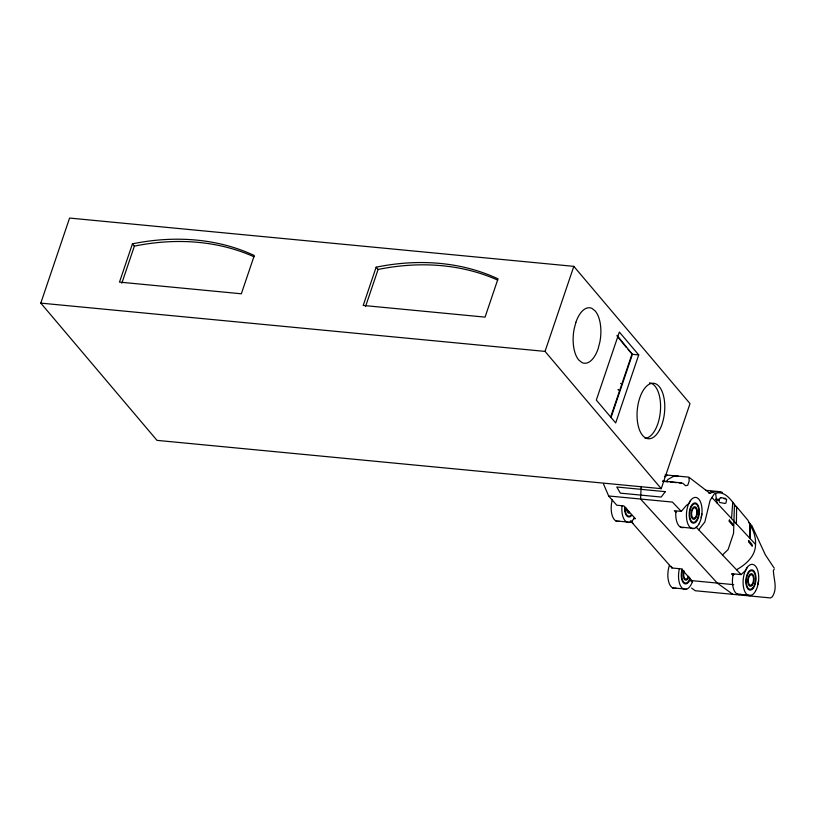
<?xml version="1.0" encoding="UTF-8"?>
<svg xmlns="http://www.w3.org/2000/svg" width="816" height="816" viewBox="0 0 816 816"><rect width="100%" height="100%" fill="white"/><g stroke="black" fill="none" stroke-linecap="round" stroke-linejoin="round"><path stroke-width="1.22" d="M736.399 523.811L736.624 507.338C731.33 500.534 724.822 489.559 714.449 493.731L710.114 500.31L704.82 522.016L698.69 529.788M641.182 486.407L640.56 499.025L717.295 583.083L732.85 594.334M731.534 518.578L732.748 502.279M736.195 506.297L747.986 520.343L753.239 531.073A12.281 4.08 76.4 0 1 755.534 544.384C755.616 556.145 745.824 564.57 736.511 569.741M701.097 517.619L701.913 513.743M757.768 584.552L758.574 580.686M719.008 500.636L719.906 498.188L720.854 497.995M40.8 303.113L69.584 218.066L573.821 266.353L690.01 403.604L661.225 488.662L156.988 440.365L40.8 303.113L545.037 351.4L661.225 488.662M132.447 243.841L119.493 282.112L241.342 293.78L254.296 255.51A231.836 182.162 -40.2 0 0 132.447 243.841L134.375 246.126A231.836 182.162 -40.2 0 1 254.031 256.785M121.829 283.203L134.375 246.126M376.156 267.179L363.202 305.449L485.061 317.118L498.015 278.848A231.836 182.162 -40.2 0 0 376.156 267.179L378.094 269.464A231.836 182.162 -40.2 0 1 497.75 280.123M365.537 306.541L378.094 269.464M545.037 351.4L573.821 266.353M610.909 416.354L631.513 355.48M611 417.608L632.41 354.338L616.967 335.335M638.714 354.919L615.692 422.963L596.323 400.085L619.354 332.051L638.714 354.919L631.513 354.236M690.611 500.392L689.081 503.421L686.297 505.471L681.278 511.397L674.332 510.734L676.005 512.56M747.272 567.334L745.753 570.364L741.112 574.597L731.83 573.709L733.482 575.525M774.231 569.293L773.364 570.476C773.65 579.411 777.852 588.387 772.232 596.884L770.477 597.934L695.232 590.733L691.621 588.101M620.701 383.591L620.558 383.418M722.517 554.962L728.117 549.525L733.553 533.327L734.471 504.288M664.438 476.707L667.498 475.3L664.989 475.065M708.931 493.303L716.805 491.507L722.364 492.354M678.178 476.136L673.771 476.187L668.008 479.42L666.907 480.787L667.825 481.807L662.796 481.328M665.744 474.943L688.857 477.156L689.214 480.95L687.755 485.265L685.542 485.693L682.798 483.245L679.055 482.888M662.531 481.063L681.34 482.868M670.324 482.052L676.556 482.644M705.738 490.314L720.65 491.742M710.563 491.456L713.102 491.691M603.503 484L608.654 495.975L672.455 502.085L681.278 511.397M633.777 518.548L635.429 518.701L623.73 505.889L616.784 505.226L608.654 495.975M615.845 520.914L629.932 522.24M680.411 527.095L694.508 528.431M630.421 520.741L671.945 567.977L681.217 568.864L691.988 580.655M731.819 574.229L734.074 574.444M733.737 584.654L690.346 580.502L692.284 581.839M672.506 587.846L686.603 589.183M737.083 594.038L751.169 595.364M632.41 354.338L628.055 349.534M720.732 497.556L725.761 498.494M723.874 498.556L726.689 499.453L725.954 502.993L724.914 503.452L719.885 502.513L719.131 501.718M689.551 477.686L710.002 493.405M696.068 527.024L741.112 574.597M711.807 497.383L755.534 544.374M617.243 336.233L626.504 347.636M774.2 568.109L765.377 554.89L751.505 524.912M748.609 522.005L749.822 523.872M632.023 521.312L632.839 523.484M671.354 566.345L671.945 567.977M716.326 499.055L716.428 499.882M715.591 493.476L717.05 503.013M750.057 523.75L750.19 538.642M749.761 523.127L749.884 538.305M649.505 382.877A27.856 13.678 -84.5 0 1 660.409 410.968A27.856 13.678 -84.5 0 1 645.109 438.345M631.676 515.498A10.19 5.008 -84.5 0 1 624.628 507.164M634.471 517.67A15.688 7.701 -84.5 0 1 625.586 521.24A15.688 7.701 -84.5 0 1 621.996 506.155M619.262 521.22A15.688 7.701 -84.5 0 1 612.214 515.488A15.688 7.701 -84.5 0 1 612.398 499.453M631.513 514.774A9.333 4.58 -84.5 0 1 625.046 507.134M629.299 513.223A6.395 3.142 -84.5 0 1 626.494 508.144M629.36 512.142A5.304 2.601 -84.5 0 1 627.249 509.633M740.5 594.344A15.688 7.701 -84.5 0 1 733.594 589.07A15.688 7.701 -84.5 0 1 733.339 573.668M683.828 527.401A15.688 7.701 -84.5 0 1 675.893 511.316M675.923 588.163A15.688 7.701 -84.5 0 1 668.743 581.971A15.688 7.701 -84.5 0 1 669.385 565.366M692.6 581.206A15.688 7.701 -84.5 0 1 682.145 588.081A15.688 7.701 -84.5 0 1 679.442 568.507M690.407 578.615A10.19 5.008 -84.5 0 1 683.308 582.746A10.19 5.008 -84.5 0 1 682.258 568.987M690.061 578.207A9.333 4.58 -84.5 0 1 683.563 581.992A9.333 4.58 -84.5 0 1 682.604 569.395M688.888 576.82A6.395 3.142 -84.5 0 1 684.43 579.411A6.395 3.142 -84.5 0 1 683.777 570.782M688.449 576.3A5.304 2.601 -84.5 0 1 684.757 578.452A5.304 2.601 -84.5 0 1 684.216 571.292M716.101 499.035L716.091 499.841L718.886 500.188L719.069 499.372L716.101 499.035M618.242 389.477L618.528 390.119L618.283 389.487M575.872 322.351L574.107 329.134A27.856 13.678 -84.5 0 0 578.728 359.958L581.9 362.528A27.856 13.678 -84.5 0 0 598.148 348.667L599.903 341.884A27.856 13.678 -84.5 0 0 595.282 311.059L592.12 308.489A27.856 13.678 -84.5 0 0 575.872 322.351M729.351 520.057L729.076 521.22L732.85 525.555L732.493 523.678L729.351 520.057M748.792 540.722L748.517 541.875L752.291 546.22L751.934 544.333L748.792 540.722M665.285 491.66L661.195 497.056L620.303 493.139L616.784 487.009L665.285 491.66M659.522 430.032A27.856 13.678 -84.5 0 0 656.023 383.979A27.856 13.678 -84.5 0 0 637.184 418.985A27.856 13.678 -84.5 0 0 659.522 430.032M698.853 524.178A15.688 7.701 -84.5 0 0 697.384 497.964A15.688 7.701 -84.5 0 0 686.47 516.977A15.688 7.701 -84.5 0 0 698.853 524.178M755.524 591.121A15.688 7.701 -84.5 0 0 754.055 564.907A15.688 7.701 -84.5 0 0 743.131 583.919A15.688 7.701 -84.5 0 0 755.524 591.121M752.913 588.622A10.19 5.008 -84.5 0 0 753.933 571.037A10.19 5.008 -84.5 0 0 745.865 580.288A10.19 5.008 -84.5 0 0 752.913 588.622M752.75 587.897A9.333 4.58 -84.5 0 0 753.678 571.792A9.333 4.58 -84.5 0 0 746.283 580.258A9.333 4.58 -84.5 0 0 752.75 587.897M752.168 585.398A6.395 3.142 -84.5 0 0 752.801 574.372A6.395 3.142 -84.5 0 0 747.742 580.176A6.395 3.142 -84.5 0 0 752.168 585.398M751.954 584.47A5.304 2.601 -84.5 0 0 752.474 575.331A5.304 2.601 -84.5 0 0 748.282 580.145A5.304 2.601 -84.5 0 0 751.954 584.47M696.252 521.679A10.19 5.008 -84.5 0 0 697.262 504.094A10.19 5.008 -84.5 0 0 689.194 513.346A10.19 5.008 -84.5 0 0 696.252 521.679M696.079 520.955A9.333 4.58 -84.5 0 0 697.007 504.849A9.333 4.58 -84.5 0 0 689.622 513.325A9.333 4.58 -84.5 0 0 696.079 520.955M695.497 518.456A6.395 3.142 -84.5 0 0 696.14 507.43A6.395 3.142 -84.5 0 0 691.081 513.233A6.395 3.142 -84.5 0 0 695.497 518.456M695.283 517.538A5.304 2.601 -84.5 0 0 695.813 508.388A5.304 2.601 -84.5 0 0 691.621 513.203A5.304 2.601 -84.5 0 0 695.283 517.538"/></g></svg>
